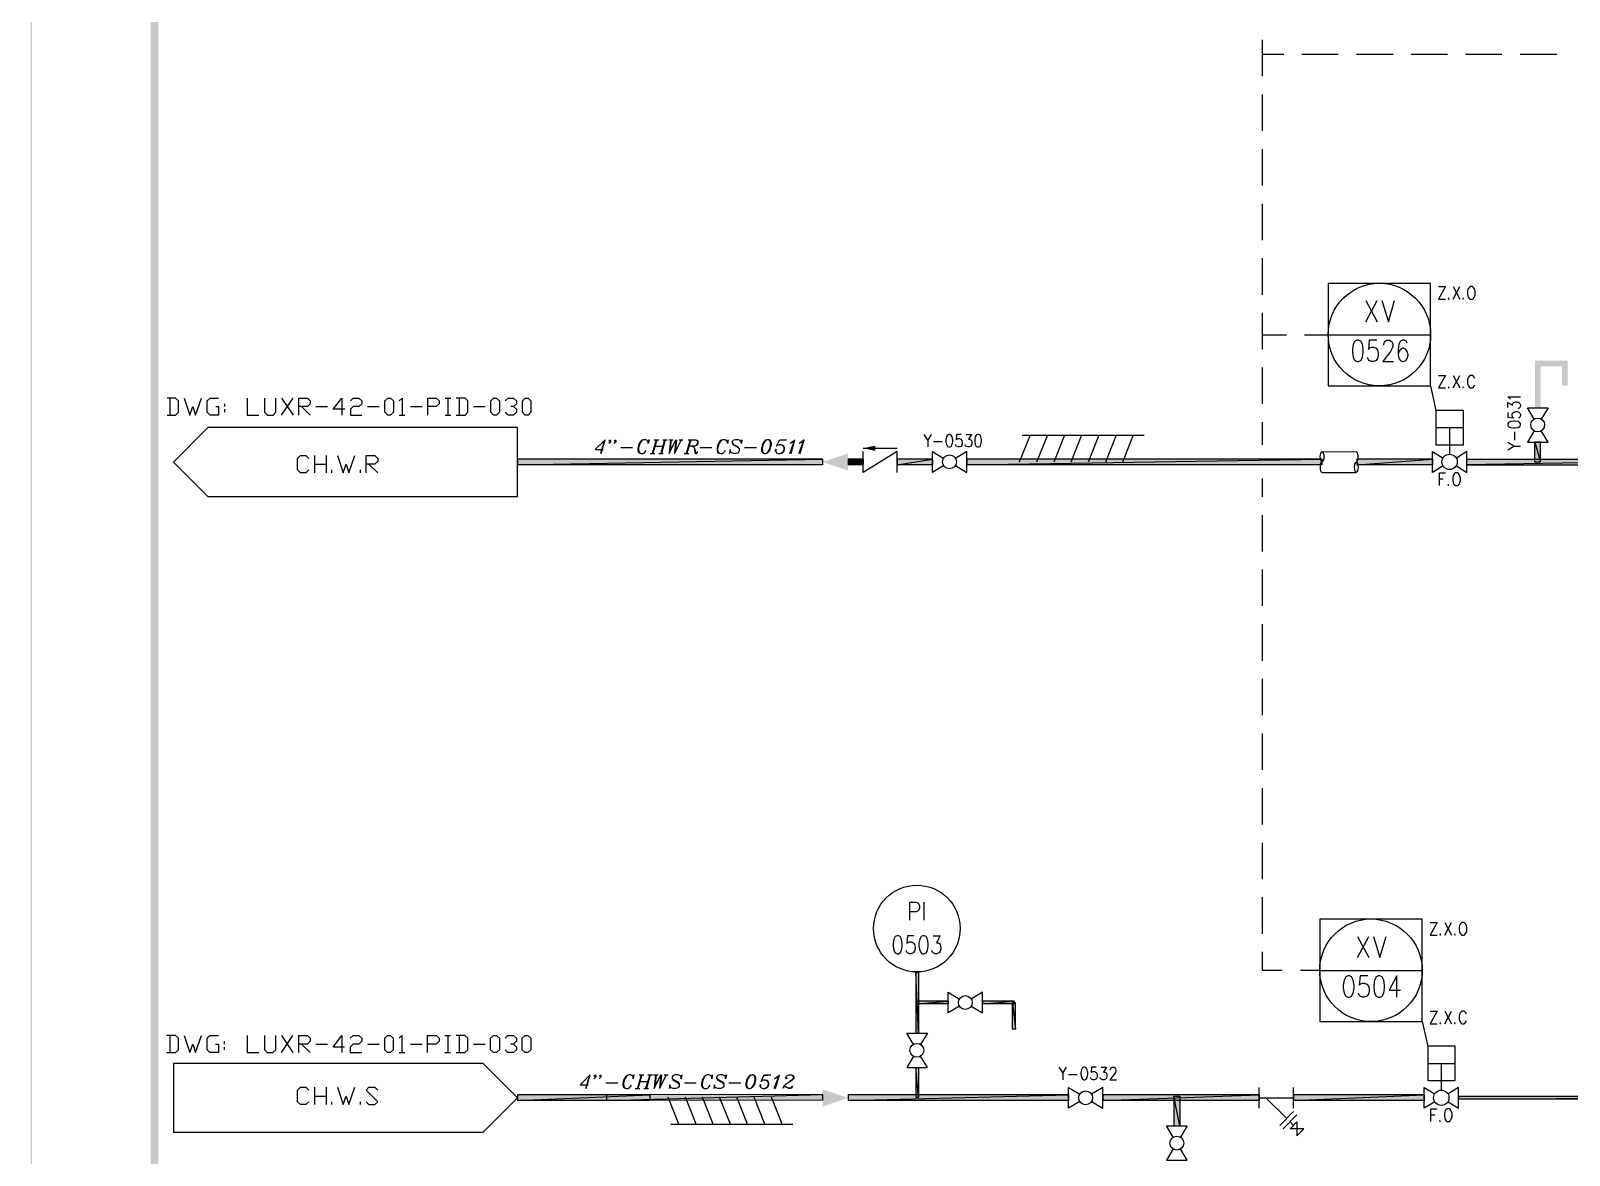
# Model space of a CAD drawing. Header units: inches. Extents: x 1 to 908, y 1 to 642.
# Drawn here: x 0.8 to 269.2, y 236.4 to 432.5 of the extents above; entities that cross this region are included whole.
import ezdxf

# ---------------------------------------------------------------- set-up
doc = ezdxf.new("R2010")
doc.units = ezdxf.units.IN
doc.header["$MEASUREMENT"] = 0
doc.layers.add('PDF_Geometry', color=7, linetype='Continuous')
doc.layers.add('PDF_Solid Fills', color=30, linetype='Continuous')

msp = doc.modelspace()

# ---------------------------------------------------------------- hatches: boundary and pattern name
at = {"layer": 'PDF_Solid Fills', "transparency": 33554559}
h = msp.add_hatch(color=7, dxfattribs=at)
h.paths.add_polyline_path([(0.96, 0.73), (0.96, 641.95), (0.77, 0.54)])
h.paths.add_polyline_path([(0.96, 641.95), (0.77, 0.54), (0.77, 642.15)])
h = msp.add_hatch(color=7, dxfattribs=at)
h.paths.add_polyline_path([(886.53, 21.48), (886.53, 22.77), (21.7, 21.48)])
h.paths.add_polyline_path([(886.53, 22.77), (21.7, 21.48), (23, 22.77)])
h.paths.add_polyline_path([(21.7, 21.48), (23, 22.77), (21.7, 621.21)])
h.paths.add_polyline_path([(23, 22.77), (21.7, 621.21), (23, 619.92)])
h.paths.add_polyline_path([(21.7, 621.21), (23, 619.92), (887.18, 621.21)])
h.paths.add_polyline_path([(23, 619.92), (887.18, 621.21), (885.89, 619.92)])
h.paths.add_polyline_path([(887.18, 621.21), (885.89, 619.92), (887.18, 22.12)])
h.paths.add_polyline_path([(885.89, 619.92), (887.18, 22.12), (885.89, 22.12)])
h = msp.add_hatch(color=40, dxfattribs=at)
h.paths.add_polyline_path([(263.27, 366.73), (264.24, 366.73), (263.27, 374.98)])
h.paths.add_polyline_path([(264.24, 366.73), (263.27, 374.98), (264.24, 373.98)])
h.paths.add_polyline_path([(263.27, 374.98), (264.24, 373.98), (269, 374.98)])
h.paths.add_polyline_path([(264.24, 373.98), (269, 374.98), (268, 373.98)])
h.paths.add_polyline_path([(269, 374.98), (268, 373.98), (269, 370.61)])
h.paths.add_polyline_path([(268, 373.98), (269, 370.61), (268, 370.61)])
h = msp.add_hatch(color=40, dxfattribs=at)
h.paths.add_polyline_path([(264.24, 360.74), (263.27, 360.74), (264.24, 357.28)])
h.paths.add_polyline_path([(263.27, 360.74), (264.24, 357.28), (263.27, 357.28)])
h = msp.add_hatch(color=40, dxfattribs=at)
h.paths.add_polyline_path([(85.68, 357.77), (85.68, 356.8), (138.94, 357.77)])
h.paths.add_polyline_path([(85.68, 356.8), (138.94, 357.77), (138.94, 356.8)])
h = msp.add_hatch(color=40, dxfattribs=at)
h.paths.add_polyline_path([(143.41, 357.77), (143.41, 356.8), (146, 357.77)])
h.paths.add_polyline_path([(143.41, 356.8), (146, 357.77), (146, 356.8)])
h = msp.add_hatch(color=40, dxfattribs=at)
h.paths.add_polyline_path([(151.99, 357.77), (151.99, 356.8), (158.13, 357.77)])
h.paths.add_polyline_path([(151.99, 356.8), (158.13, 357.77), (158.13, 356.8)])
h = msp.add_hatch(color=40, dxfattribs=at)
h.paths.add_polyline_path([(164.12, 357.77), (164.12, 356.8), (226.09, 357.77)])
h.paths.add_polyline_path([(164.12, 356.8), (226.09, 357.77), (226.09, 356.8)])
h = msp.add_hatch(color=40, dxfattribs=at)
h.paths.add_polyline_path([(232.18, 357.77), (232.18, 356.8), (245.41, 357.77)])
h.paths.add_polyline_path([(232.18, 356.8), (245.41, 357.77), (245.41, 356.8)])
h = msp.add_hatch(color=40, dxfattribs=at)
h.paths.add_polyline_path([(307.83, 356.8), (307.83, 357.77), (251.4, 356.8)])
h.paths.add_polyline_path([(307.83, 357.77), (251.4, 356.8), (251.4, 357.77)])
h = msp.add_hatch(color=40, dxfattribs=at)
h.paths.add_polyline_path([(155.19, 257.64), (155.68, 257.64), (155.19, 268.32)])
h.paths.add_polyline_path([(155.68, 257.64), (155.19, 268.32), (155.68, 268.32)])
h = msp.add_hatch(color=40, dxfattribs=at)
h.paths.add_polyline_path([(155.42, 263.24), (155.42, 262.76), (160.85, 263.24)])
h.paths.add_polyline_path([(155.42, 262.76), (160.85, 263.24), (160.85, 262.76)])
h = msp.add_hatch(color=40, dxfattribs=at)
h.paths.add_polyline_path([(166.87, 263.24), (166.87, 262.76), (172.37, 263.24)])
h.paths.add_polyline_path([(166.87, 262.76), (172.37, 263.24), (172.37, 262.76)])
h = msp.add_hatch(color=40, dxfattribs=at)
h.paths.add_polyline_path([(172.63, 262.98), (172.11, 262.98), (172.63, 258.35)])
h.paths.add_polyline_path([(172.11, 262.98), (172.63, 258.35), (172.11, 258.35)])
h = msp.add_hatch(color=40, dxfattribs=at)
h.paths.add_polyline_path([(155.19, 246.51), (155.68, 246.51), (155.19, 251.66)])
h.paths.add_polyline_path([(155.68, 246.51), (155.19, 251.66), (155.68, 251.66)])
h = msp.add_hatch(color=40, dxfattribs=at)
h.paths.add_polyline_path([(85.68, 246.9), (85.68, 245.9), (108.78, 246.9)])
h.paths.add_polyline_path([(85.68, 245.9), (108.78, 246.9), (108.78, 245.9)])
h = msp.add_hatch(color=40, dxfattribs=at)
h.paths.add_polyline_path([(101.21, 246.9), (101.21, 245.9), (138.94, 246.96)])
h.paths.add_polyline_path([(101.21, 245.9), (138.94, 246.96), (138.94, 245.96)])
h = msp.add_hatch(color=40, dxfattribs=at)
h.paths.add_polyline_path([(143.41, 246.9), (143.41, 245.9), (181.85, 246.9)])
h.paths.add_polyline_path([(143.41, 245.9), (181.85, 246.9), (181.85, 245.9)])
h = msp.add_hatch(color=40, dxfattribs=at)
h.paths.add_polyline_path([(187.87, 246.9), (187.87, 245.9), (215.12, 246.9)])
h.paths.add_polyline_path([(187.87, 245.9), (215.12, 246.9), (215.12, 245.9)])
h = msp.add_hatch(color=40, dxfattribs=at)
h.paths.add_polyline_path([(200.27, 241.49), (201.27, 241.49), (200.27, 246.67)])
h.paths.add_polyline_path([(201.27, 241.49), (200.27, 246.67), (201.27, 246.67)])
h = msp.add_hatch(color=40, dxfattribs=at)
h.paths.add_polyline_path([(221.14, 246.9), (221.14, 245.9), (243.95, 246.9)])
h.paths.add_polyline_path([(221.14, 245.9), (243.95, 246.9), (243.95, 245.9)])
h = msp.add_hatch(color=40, dxfattribs=at)
h.paths.add_polyline_path([(249.94, 246.64), (249.94, 246.15), (318.03, 246.64)])
h.paths.add_polyline_path([(249.94, 246.15), (318.03, 246.64), (318.03, 246.15)])

# ---------------------------------------------------------------- linework, layer by layer
at = {"layer": 'PDF_Geometry', "color": 1, "lineweight": 25}
for points in [[(215.74, 424.56), (215.74, 430.9)], [(215.74, 428.38), (219.43, 428.38)], [(222.6, 428.38), (228.94, 428.38)], [(232.11, 428.38), (238.49, 428.38)], [(241.66, 428.38), (248, 428.38)], [(251.17, 428.38), (257.51, 428.38)], [(260.68, 428.38), (267.06, 428.38)], [(215.74, 415.01), (215.74, 421.39)], [(215.74, 405.5), (215.74, 411.84)], [(215.74, 395.98), (215.74, 402.33)], [(215.74, 386.44), (215.74, 392.81)], [(227.19, 388.44), (227.19, 370.55), (245.05, 370.55), (245.05, 388.44), (227.19, 388.44)], [(215.74, 376.92), (215.74, 383.27)], [(215.74, 379.48), (219.88, 379.48)], [(223.05, 379.48), (227.19, 379.48)], [(227.19, 379.48), (245.05, 379.48)], [(215.74, 367.41), (215.74, 373.75)], [(245.05, 370.55), (245.99, 366.28)], [(215.74, 360.29), (215.74, 364.24)], [(215.74, 351.2), (215.74, 354.43)], [(215.74, 341.68), (215.74, 348.03)], [(215.74, 332.17), (215.74, 338.51)], [(215.74, 322.62), (215.74, 329)], [(215.74, 313.11), (215.74, 319.45)], [(215.74, 303.59), (215.74, 309.94)], [(215.74, 294.05), (215.74, 300.42)], [(215.74, 284.53), (215.74, 290.88)], [(215.74, 275.02), (215.74, 281.36)], [(225.74, 277.54), (225.74, 259.68), (243.6, 259.68), (243.6, 277.54), (225.74, 277.54)], [(215.74, 268.61), (215.74, 271.85)], [(219.13, 268.61), (215.74, 268.61)], [(225.74, 268.61), (222.34, 268.61)], [(225.74, 268.61), (243.6, 268.61)], [(243.6, 259.68), (244.54, 255.38)]]:
    msp.add_lwpolyline(points, dxfattribs=at)
at = {"layer": 'PDF_Geometry', "lineweight": 25}
for points in [[(246.45, 387.86), (247.64, 387.86), (246.45, 385.66), (247.64, 385.66)], [(248.97, 385.66), (250.14, 387.86)], [(248.97, 387.86), (250.14, 385.66)], [(251.98, 387.86), (251.82, 387.76), (251.66, 387.54), (251.56, 387.34), (251.49, 387.02), (251.49, 386.5), (251.56, 386.18), (251.66, 385.98), (251.82, 385.76), (251.98, 385.66), (252.34, 385.66), (252.5, 385.76), (252.66, 385.98), (252.76, 386.18), (252.82, 386.5), (252.82, 387.02), (252.76, 387.34), (252.66, 387.54), (252.5, 387.76), (252.34, 387.86), (251.98, 387.86)], [(233.73, 381.74), (235.7, 385.43)], [(233.73, 385.43), (235.7, 381.74)], [(236.54, 385.43), (237.68, 381.74), (238.78, 385.43)], [(248.23, 385.89), (248.13, 385.76), (248.23, 385.66), (248.29, 385.76)], [(250.75, 385.89), (250.65, 385.76), (250.75, 385.66), (250.81, 385.76)], [(232.21, 378.54), (231.82, 378.35), (231.56, 377.83), (231.4, 376.92), (231.4, 376.41), (231.56, 375.53), (231.82, 374.98), (232.21, 374.82), (232.47, 374.82), (232.89, 374.98), (233.15, 375.53), (233.28, 376.41), (233.28, 376.92), (233.15, 377.83), (232.89, 378.35), (232.47, 378.54), (232.21, 378.54)], [(235.67, 378.54), (234.34, 378.54), (234.21, 376.92), (234.34, 377.12), (234.73, 377.28), (235.12, 377.28), (235.54, 377.12), (235.8, 376.76), (235.93, 376.24), (235.93, 375.89), (235.8, 375.34), (235.54, 374.98), (235.12, 374.82), (234.73, 374.82), (234.34, 374.98), (234.21, 375.18), (234.05, 375.53)], [(236.87, 377.64), (236.87, 377.83), (237, 378.19), (237.13, 378.35), (237.39, 378.54), (237.9, 378.54), (238.19, 378.35), (238.32, 378.19), (238.45, 377.83), (238.45, 377.47), (238.32, 377.12), (238.06, 376.57), (236.74, 374.82), (238.58, 374.82)], [(240.98, 377.99), (240.85, 378.35), (240.43, 378.54), (240.17, 378.54), (239.78, 378.35), (239.52, 377.83), (239.39, 376.92), (239.39, 376.05), (239.52, 375.34), (239.78, 374.98), (240.17, 374.82), (240.3, 374.82), (240.72, 374.98), (240.98, 375.34), (241.11, 375.89), (241.11, 376.05), (240.98, 376.57), (240.72, 376.92), (240.3, 377.12), (240.17, 377.12), (239.78, 376.92), (239.52, 376.57), (239.39, 376.05)], [(246.45, 372.39), (247.64, 372.39), (246.45, 370.19), (247.64, 370.19)], [(248.97, 370.19), (250.14, 372.39)], [(248.97, 372.39), (250.14, 370.19)], [(252.76, 371.87), (252.66, 372.07), (252.5, 372.3), (252.34, 372.39), (251.98, 372.39), (251.82, 372.3), (251.66, 372.07), (251.56, 371.87), (251.49, 371.55), (251.49, 371.03), (251.56, 370.71), (251.66, 370.52), (251.82, 370.29), (251.98, 370.19), (252.34, 370.19), (252.5, 370.29), (252.66, 370.52), (252.76, 370.71)], [(24.55, 365.47), (26.04, 365.47), (26.56, 365.95), (26.56, 367.96), (26.04, 368.44), (24.55, 368.44)], [(25.04, 368.44), (25.04, 365.47)], [(27.56, 368.44), (28.53, 365.47), (29.05, 366.96), (29.53, 365.47), (30.54, 368.44)], [(33.06, 366.96), (33.55, 366.96), (33.55, 365.47), (32.06, 365.47), (31.54, 365.95), (31.54, 367.96), (32.06, 368.44), (33.55, 368.44)], [(38.53, 368.44), (38.53, 365.47), (40.54, 365.47)], [(41.54, 368.44), (41.54, 365.95), (42.06, 365.47), (43.06, 365.47), (43.55, 365.95), (43.55, 368.44)], [(44.55, 365.47), (46.56, 368.44)], [(44.55, 368.44), (46.56, 365.47)], [(47.56, 365.47), (47.56, 368.44), (49.05, 368.44), (49.53, 367.96), (49.53, 367.44), (49.05, 366.96), (47.56, 366.96)], [(55.55, 366.47), (53.55, 366.47), (55.03, 368.44), (55.03, 365.47)], [(56.56, 367.96), (57.04, 368.44), (58.04, 368.44), (58.56, 367.96), (58.56, 367.44), (58.04, 366.96), (57.04, 366.96), (56.56, 366.47), (56.56, 365.47), (58.56, 365.47)], [(63.06, 365.47), (62.54, 365.95), (62.54, 367.96), (63.06, 368.44), (63.55, 368.44), (64.06, 367.96), (64.06, 365.95), (63.55, 365.47), (63.06, 365.47)], [(65.03, 367.96), (65.55, 368.44), (65.55, 365.47)], [(70.05, 365.47), (70.05, 368.44), (71.54, 368.44), (72.06, 367.96), (72.06, 367.44), (71.54, 366.96), (70.05, 366.96)], [(73.06, 368.44), (74.06, 368.44)], [(73.54, 368.44), (73.54, 365.47)], [(75.03, 365.47), (76.55, 365.47), (77.04, 365.95), (77.04, 367.96), (76.55, 368.44), (75.03, 368.44)], [(75.55, 368.44), (75.55, 365.47)], [(81.54, 365.47), (81.05, 365.95), (81.05, 367.96), (81.54, 368.44), (82.06, 368.44), (82.54, 367.96), (82.54, 365.95), (82.06, 365.47), (81.54, 365.47)], [(83.54, 367.96), (84.06, 368.44), (85.03, 368.44), (85.55, 367.96), (85.55, 367.44), (85.03, 366.96), (84.55, 366.96)], [(87.04, 365.47), (86.55, 365.95), (86.55, 367.96), (87.04, 368.44), (87.56, 368.44), (88.04, 367.96), (88.04, 365.95), (87.56, 365.47), (87.04, 365.47)], [(248.23, 370.39), (248.13, 370.29), (248.23, 370.19), (248.29, 370.29)], [(250.75, 370.39), (250.65, 370.29), (250.75, 370.19), (250.81, 370.29)], [(258.97, 368.25), (258.84, 368.41), (258.55, 368.67), (260.75, 368.67)], [(34.55, 367.44), (34.55, 366.96)], [(34.55, 366.47), (34.55, 365.95)], [(48.04, 366.96), (49.53, 365.47)], [(50.54, 366.96), (52.54, 366.96)], [(59.53, 366.96), (61.54, 366.96)], [(65.03, 365.47), (66.04, 365.47)], [(67.04, 366.96), (69.05, 366.96)], [(73.06, 365.47), (74.06, 365.47)], [(78.04, 366.96), (80.05, 366.96)], [(85.03, 366.96), (85.55, 366.47), (85.55, 365.95), (85.03, 365.47), (84.06, 365.47), (83.54, 365.95)], [(245.99, 360.29), (250.81, 360.29), (250.81, 366.28), (245.99, 366.28), (245.99, 360.29)], [(258.55, 366.76), (258.55, 367.67), (259.36, 367.18), (259.36, 367.41), (259.49, 367.6), (259.58, 367.67), (259.91, 367.77), (260.1, 367.77), (260.43, 367.67), (260.62, 367.51), (260.75, 367.25), (260.75, 366.99), (260.62, 366.76), (260.52, 366.66), (260.33, 366.57)], [(258.55, 365.92), (258.55, 365.08), (259.49, 364.98), (259.36, 365.08), (259.26, 365.34), (259.26, 365.56), (259.36, 365.82), (259.58, 365.99), (259.91, 366.08), (260.1, 366.08), (260.43, 365.99), (260.62, 365.82), (260.75, 365.56), (260.75, 365.34), (260.62, 365.08), (260.52, 364.98), (260.33, 364.92)], [(263.14, 364.76), (261.95, 366.73), (265.57, 366.73), (264.37, 364.76)], [(245.99, 363.27), (250.81, 363.27)], [(248.39, 358.61), (248.39, 363.27)], [(258.55, 363.72), (258.65, 363.49), (258.97, 363.3), (259.49, 363.23), (259.78, 363.23), (260.33, 363.3), (260.62, 363.49), (260.75, 363.72), (260.75, 363.91), (260.62, 364.14), (260.33, 364.33), (259.78, 364.4), (259.49, 364.4), (258.97, 364.33), (258.65, 364.14), (258.55, 363.91), (258.55, 363.72)], [(259.78, 361.07), (259.78, 362.56)], [(263.14, 362.72), (261.95, 360.74), (265.57, 360.74), (264.37, 362.72)], [(100.31, 358.77), (100.99, 361.16), (99.27, 359.45), (100.63, 359.45)], [(100.86, 361.07), (100.18, 358.77)], [(102.02, 360.94), (101.67, 360.94), (101.89, 361.16), (102.02, 360.94), (101.89, 360.71), (101.67, 360.48)], [(102.93, 360.94), (102.57, 360.94), (102.8, 361.16), (102.93, 360.94), (102.8, 360.71), (102.57, 360.48)], [(103.74, 359.8), (105.78, 359.8)], [(108.43, 360.94), (108.53, 360.94), (108.66, 361.16), (108.53, 360.48), (108.53, 360.71), (108.43, 360.94), (108.3, 361.07), (108.07, 361.16), (107.72, 361.16), (107.39, 361.07), (107.17, 360.84), (106.94, 360.48), (106.81, 360.13), (106.71, 359.68), (106.71, 359.35), (106.81, 359), (106.94, 358.9), (107.26, 358.77), (107.62, 358.77), (107.85, 358.9), (108.07, 359.12), (108.17, 359.35)], [(107.72, 361.16), (107.49, 361.07), (107.26, 360.84), (107.04, 360.48), (106.94, 360.13), (106.81, 359.68), (106.81, 359.35), (106.94, 359), (107.04, 358.9), (107.26, 358.77)], [(109.89, 361.16), (109.21, 358.77)], [(110.01, 361.16), (109.33, 358.77)], [(109.56, 361.16), (110.37, 361.16)], [(109.66, 360.03), (111.05, 360.03)], [(111.37, 361.16), (110.69, 358.77)], [(111.5, 361.16), (110.82, 358.77)], [(111.05, 361.16), (111.83, 361.16)], [(112.09, 361.16), (112.86, 361.16)], [(112.41, 361.16), (112.18, 358.77)], [(112.18, 358.77), (113.32, 361.16), (113.09, 358.77)], [(112.54, 361.16), (112.31, 359)], [(114.25, 361.16), (113.09, 358.77)], [(113.44, 361.16), (113.22, 359)], [(113.9, 361.16), (114.58, 361.16)], [(115.84, 361.16), (115.16, 358.77)], [(115.97, 361.16), (115.26, 358.77)], [(115.48, 361.16), (116.75, 361.16), (117.1, 361.07), (117.2, 360.84), (117.2, 360.61), (117.1, 360.26), (116.97, 360.13), (116.65, 360.03), (115.61, 360.03)], [(116.2, 360.03), (116.42, 359.9), (116.52, 359.8), (116.65, 358.9), (116.75, 358.77), (116.97, 358.77), (117.1, 359), (117.1, 359.12)], [(116.52, 359.8), (116.75, 359), (116.87, 358.9), (116.97, 358.9), (117.1, 359)], [(116.75, 361.16), (116.97, 361.07), (117.1, 360.84), (117.1, 360.61), (116.97, 360.26), (116.87, 360.13), (116.65, 360.03)], [(117.55, 359.8), (119.63, 359.8)], [(122.25, 360.94), (122.34, 360.94), (122.47, 361.16), (122.34, 360.48), (122.34, 360.71), (122.25, 360.94), (122.12, 361.07), (121.89, 361.16), (121.57, 361.16), (121.21, 361.07), (120.98, 360.84), (120.76, 360.48), (120.63, 360.13), (120.53, 359.68), (120.53, 359.35), (120.63, 359), (120.76, 358.9), (121.11, 358.77), (121.44, 358.77), (121.66, 358.9), (121.89, 359.12), (122.02, 359.35)], [(121.57, 361.16), (121.34, 361.07), (121.11, 360.84), (120.86, 360.48), (120.76, 360.13), (120.63, 359.68), (120.63, 359.35), (120.76, 359), (120.86, 358.9), (121.11, 358.77)], [(123.15, 360.61), (123.38, 360.35), (124.19, 359.9), (124.29, 359.8), (124.41, 359.58), (124.41, 359.22), (124.29, 359), (124.19, 358.9), (123.83, 358.77), (123.38, 358.77), (123.06, 358.9), (122.93, 359), (122.83, 359.22), (122.83, 359.45), (122.7, 358.77), (122.83, 359), (122.93, 359)], [(124.64, 360.94), (124.77, 360.94), (124.87, 361.16), (124.77, 360.48), (124.77, 360.71), (124.64, 360.94), (124.51, 361.07), (124.19, 361.16), (123.74, 361.16), (123.38, 361.07), (123.15, 360.84), (123.15, 360.61), (123.28, 360.35), (123.38, 360.26), (124.19, 359.8), (124.41, 359.58)], [(125.32, 359.8), (127.39, 359.8)], [(129.33, 361.16), (128.98, 361.07), (128.75, 360.84), (128.52, 360.48), (128.43, 360.13), (128.3, 359.68), (128.3, 359.35), (128.43, 359), (128.52, 358.9), (128.75, 358.77), (128.98, 358.77), (129.33, 358.9), (129.56, 359.12), (129.79, 359.45), (129.88, 359.8), (130.01, 360.26), (130.01, 360.61), (129.88, 360.94), (129.79, 361.07), (129.56, 361.16), (129.33, 361.16), (129.11, 361.07), (128.88, 360.84), (128.65, 360.48), (128.52, 360.13), (128.43, 359.68), (128.43, 359.35), (128.52, 359), (128.75, 358.77)], [(128.98, 358.77), (129.2, 358.9), (129.43, 359.12), (129.66, 359.45), (129.79, 359.8), (129.88, 360.26), (129.88, 360.61), (129.79, 360.94), (129.56, 361.16)], [(130.82, 359.22), (130.92, 359.35), (130.82, 359.45), (130.69, 359.35), (130.69, 359.22), (130.82, 359), (130.92, 358.9), (131.28, 358.77), (131.6, 358.77), (131.95, 358.9), (132.18, 359.12), (132.31, 359.45), (132.31, 359.8), (132.18, 360.03), (132.08, 360.13), (131.73, 360.26), (131.37, 360.26), (131.05, 360.13), (130.92, 360.03), (131.5, 361.16), (132.63, 361.16), (132.08, 361.07), (131.5, 361.07)], [(131.73, 360.26), (131.95, 360.13), (132.08, 360.03), (132.18, 359.8), (132.18, 359.45), (132.08, 359.12), (131.86, 358.9), (131.6, 358.77)], [(133.22, 358.77), (134.12, 361.16)], [(133.44, 358.77), (134.12, 361.16), (133.8, 360.84), (133.44, 360.61), (133.22, 360.48)], [(133.9, 360.71), (133.31, 358.77)], [(134.03, 360.84), (133.54, 360.61)], [(134.8, 358.77), (135.74, 361.16)], [(135.03, 358.77), (135.74, 361.16), (135.39, 360.84), (135.03, 360.61), (134.8, 360.48)], [(135.51, 360.71), (134.93, 358.77)], [(135.61, 360.84), (135.16, 360.61)], [(156.61, 362.1), (157.29, 361.03), (157.97, 362.1)], [(157.29, 361.03), (157.29, 359.9)], [(158.3, 360.84), (159.82, 360.84)], [(160.98, 362.1), (160.72, 361.97), (160.56, 361.68), (160.46, 361.13), (160.46, 360.84), (160.56, 360.32), (160.72, 360), (160.98, 359.9), (161.14, 359.9), (161.4, 360), (161.56, 360.32), (161.66, 360.84), (161.66, 361.13), (161.56, 361.68), (161.4, 361.97), (161.14, 362.1), (160.98, 362.1)], [(163.15, 362.1), (162.31, 362.1), (162.24, 361.13), (162.31, 361.26), (162.57, 361.36), (162.83, 361.36), (163.09, 361.26), (163.25, 361.03), (163.31, 360.71), (163.31, 360.52), (163.25, 360.19), (163.09, 360), (162.83, 359.9), (162.57, 359.9), (162.31, 360), (162.24, 360.1), (162.15, 360.32)], [(163.99, 362.1), (164.93, 362.1), (164.41, 361.26), (164.67, 361.26), (164.83, 361.13), (164.93, 361.03), (164.99, 360.71), (164.99, 360.52), (164.93, 360.19), (164.74, 360), (164.51, 359.9), (164.25, 359.9), (163.99, 360), (163.89, 360.1), (163.83, 360.32)], [(166, 362.1), (165.74, 361.97), (165.58, 361.68), (165.51, 361.13), (165.51, 360.84), (165.58, 360.32), (165.74, 360), (166, 359.9), (166.16, 359.9), (166.42, 360), (166.58, 360.32), (166.68, 360.84), (166.68, 361.13), (166.58, 361.68), (166.42, 361.97), (166.16, 362.1), (166, 362.1)], [(258.55, 359.38), (259.58, 360.03), (258.55, 360.71)], [(259.58, 360.03), (260.75, 360.03)], [(49.31, 355.89), (48.79, 355.4), (47.82, 355.4), (47.3, 355.89), (47.3, 357.9), (47.82, 358.41), (48.79, 358.41), (49.31, 357.9)], [(50.31, 355.4), (50.31, 358.41)], [(52.32, 358.41), (52.32, 355.4)], [(54.29, 358.41), (55.29, 355.4), (55.81, 356.89), (56.3, 355.4), (57.3, 358.41)], [(59.31, 355.4), (59.31, 358.41), (60.79, 358.41), (61.31, 357.9), (61.31, 357.41), (60.79, 356.89), (59.31, 356.89)], [(108.88, 358.77), (109.66, 358.77)], [(110.37, 358.77), (111.15, 358.77)], [(114.8, 358.77), (115.61, 358.77)], [(146, 359.68), (151.99, 359.68)], [(151.99, 355.47), (151.99, 359.09), (146, 355.47), (146, 359.09)], [(160.11, 356.67), (158.13, 355.47), (158.13, 359.09), (160.11, 357.9)], [(162.15, 356.67), (164.12, 355.47), (164.12, 359.09), (162.15, 357.9)], [(226.12, 359.09), (232.11, 359.06)], [(245.41, 355.47), (245.41, 359.09), (247.26, 357.96)], [(249.55, 356.6), (251.4, 355.47), (251.4, 359.09), (249.55, 357.96)], [(50.31, 356.89), (52.32, 356.89)], [(53.32, 355.4), (53.32, 355.89)], [(58.3, 355.4), (58.3, 355.89)], [(59.79, 356.89), (61.31, 355.4)], [(226.09, 355.47), (232.08, 355.44)], [(247.26, 356.6), (245.41, 355.47)], [(246.58, 353.17), (246.58, 355.37), (247.64, 355.37)], [(249.42, 355.37), (249.23, 355.27), (249.07, 355.05), (249, 354.85), (248.91, 354.53), (248.91, 354.01), (249, 353.69), (249.07, 353.49), (249.23, 353.27), (249.42, 353.17), (249.75, 353.17), (249.91, 353.27), (250.07, 353.49), (250.17, 353.69), (250.26, 354.01), (250.26, 354.53), (250.17, 354.85), (250.07, 355.05), (249.91, 355.27), (249.75, 355.37), (249.42, 355.37)], [(246.58, 354.34), (247.22, 354.34)], [(248.16, 353.36), (248.06, 353.27), (248.16, 353.17), (248.23, 353.27)], [(154.19, 277.35), (154.19, 280.49), (155.25, 280.49), (155.61, 280.33), (155.74, 280.2), (155.87, 279.87), (155.87, 279.45), (155.74, 279.13), (155.61, 279), (155.25, 278.84), (154.19, 278.84)], [(156.68, 277.35), (156.68, 280.49)], [(244.99, 276.96), (246.19, 276.96), (244.99, 274.76), (246.19, 274.76)], [(247.51, 274.76), (248.68, 276.96)], [(247.51, 276.96), (248.68, 274.76)], [(250.52, 276.96), (250.36, 276.86), (250.2, 276.67), (250.1, 276.44), (250.04, 276.12), (250.04, 275.6), (250.1, 275.31), (250.2, 275.09), (250.36, 274.89), (250.52, 274.76), (250.88, 274.76), (251.04, 274.89), (251.2, 275.09), (251.3, 275.31), (251.36, 275.6), (251.36, 276.12), (251.3, 276.44), (251.2, 276.67), (251.04, 276.86), (250.88, 276.96), (250.52, 276.96)], [(151.95, 274.63), (151.63, 274.5), (151.4, 274.05), (151.27, 273.31), (151.27, 272.85), (151.4, 272.11), (151.63, 271.65), (151.95, 271.49), (152.18, 271.49), (152.5, 271.65), (152.73, 272.11), (152.86, 272.85), (152.86, 273.31), (152.73, 274.05), (152.5, 274.5), (152.18, 274.63), (151.95, 274.63)], [(154.87, 274.63), (153.77, 274.63), (153.64, 273.31), (153.77, 273.43), (154.09, 273.6), (154.41, 273.6), (154.77, 273.43), (155, 273.14), (155.09, 272.69), (155.09, 272.4), (155, 271.95), (154.77, 271.65), (154.41, 271.49), (154.09, 271.49), (153.77, 271.65), (153.64, 271.78), (153.54, 272.11)], [(156.45, 274.63), (156.13, 274.5), (155.9, 274.05), (155.77, 273.31), (155.77, 272.85), (155.9, 272.11), (156.13, 271.65), (156.45, 271.49), (156.68, 271.49), (157, 271.65), (157.23, 272.11), (157.36, 272.85), (157.36, 273.31), (157.23, 274.05), (157, 274.5), (156.68, 274.63), (156.45, 274.63)], [(158.23, 274.63), (159.49, 274.63), (158.81, 273.43), (159.14, 273.43), (159.36, 273.31), (159.49, 273.14), (159.59, 272.69), (159.59, 272.4), (159.49, 271.95), (159.27, 271.65), (158.91, 271.49), (158.59, 271.49), (158.23, 271.65), (158.13, 271.78), (158.04, 272.11)], [(232.27, 270.85), (234.25, 274.53)], [(232.27, 274.53), (234.25, 270.85)], [(235.09, 274.53), (236.22, 270.85), (237.32, 274.53)], [(246.77, 274.99), (246.67, 274.89), (246.77, 274.76), (246.83, 274.89)], [(249.29, 274.99), (249.2, 274.89), (249.29, 274.76), (249.36, 274.89)], [(230.62, 267.64), (230.23, 267.48), (229.94, 266.93), (229.81, 266.06), (229.81, 265.51), (229.94, 264.63), (230.23, 264.11), (230.62, 263.92), (230.88, 263.92), (231.27, 264.11), (231.56, 264.63), (231.69, 265.51), (231.69, 266.06), (231.56, 266.93), (231.27, 267.48), (230.88, 267.64), (230.62, 267.64)], [(234.08, 267.64), (232.76, 267.64), (232.6, 266.06), (232.76, 266.22), (233.15, 266.41), (233.53, 266.41), (233.95, 266.22), (234.21, 265.86), (234.34, 265.34), (234.34, 264.99), (234.21, 264.47), (233.95, 264.11), (233.53, 263.92), (233.15, 263.92), (232.76, 264.11), (232.6, 264.28), (232.47, 264.63)], [(235.93, 267.64), (235.54, 267.48), (235.28, 266.93), (235.12, 266.06), (235.12, 265.51), (235.28, 264.63), (235.54, 264.11), (235.93, 263.92), (236.19, 263.92), (236.61, 264.11), (236.87, 264.63), (237, 265.51), (237, 266.06), (236.87, 266.93), (236.61, 267.48), (236.19, 267.64), (235.93, 267.64)], [(239.13, 263.92), (239.13, 267.64), (237.81, 265.15), (239.78, 265.15)], [(162.83, 262.37), (160.85, 261.2), (160.85, 264.79), (162.83, 263.6)], [(164.9, 262.37), (166.87, 261.2), (166.87, 264.79), (164.9, 263.6)], [(244.99, 261.49), (246.19, 261.49), (244.99, 259.29), (246.19, 259.29)], [(247.51, 259.29), (248.68, 261.49)], [(247.51, 261.49), (248.68, 259.29)], [(251.3, 260.98), (251.2, 261.2), (251.04, 261.4), (250.88, 261.49), (250.52, 261.49), (250.36, 261.4), (250.2, 261.2), (250.1, 260.98), (250.04, 260.65), (250.04, 260.13), (250.1, 259.81), (250.2, 259.62), (250.36, 259.39), (250.52, 259.29), (250.88, 259.29), (251.04, 259.39), (251.2, 259.62), (251.3, 259.81)], [(246.77, 259.52), (246.67, 259.39), (246.77, 259.29), (246.83, 259.39)], [(249.29, 259.52), (249.2, 259.39), (249.29, 259.29), (249.36, 259.39)], [(24.52, 254.28), (26.04, 254.28), (26.52, 254.76), (26.52, 256.77), (26.04, 257.25), (24.52, 257.25)], [(25.04, 257.25), (25.04, 254.28)], [(27.53, 257.25), (28.53, 254.28), (29.02, 255.77), (29.53, 254.28), (30.54, 257.25)], [(33.03, 255.77), (33.55, 255.77), (33.55, 254.28), (32.03, 254.28), (31.54, 254.76), (31.54, 256.77), (32.03, 257.25), (33.55, 257.25)], [(34.52, 256.25), (34.52, 255.77)], [(34.52, 255.25), (34.52, 254.76)], [(38.53, 257.25), (38.53, 254.28), (40.54, 254.28)], [(41.54, 257.25), (41.54, 254.76), (42.03, 254.28), (43.03, 254.28), (43.55, 254.76), (43.55, 257.25)], [(44.52, 254.28), (46.52, 257.25)], [(44.52, 257.25), (46.52, 254.28)], [(47.53, 254.28), (47.53, 257.25), (49.05, 257.25), (49.53, 256.77), (49.53, 256.25), (49.05, 255.77), (47.53, 255.77)], [(48.04, 255.77), (49.53, 254.28)], [(50.54, 255.77), (52.54, 255.77)], [(55.52, 255.25), (53.55, 255.25), (55.03, 257.25), (55.03, 254.28)], [(56.52, 256.77), (57.04, 257.25), (58.04, 257.25), (58.53, 256.77), (58.53, 256.25), (58.04, 255.77), (57.04, 255.77), (56.52, 255.25), (56.52, 254.28), (58.53, 254.28)], [(59.53, 255.77), (61.54, 255.77)], [(63.03, 254.28), (62.54, 254.76), (62.54, 256.77), (63.03, 257.25), (63.55, 257.25), (64.03, 256.77), (64.03, 254.76), (63.55, 254.28), (63.03, 254.28)], [(65.03, 256.77), (65.52, 257.25), (65.52, 254.28)], [(67.04, 255.77), (69.05, 255.77)], [(70.02, 254.28), (70.02, 257.25), (71.54, 257.25), (72.02, 256.77), (72.02, 256.25), (71.54, 255.77), (70.02, 255.77)], [(73.03, 257.25), (74.03, 257.25)], [(73.54, 257.25), (73.54, 254.28)], [(75.03, 254.28), (76.52, 254.28), (77.04, 254.76), (77.04, 256.77), (76.52, 257.25), (75.03, 257.25)], [(75.52, 257.25), (75.52, 254.28)], [(78.04, 255.77), (80.05, 255.77)], [(81.54, 254.28), (81.02, 254.76), (81.02, 256.77), (81.54, 257.25), (82.02, 257.25), (82.54, 256.77), (82.54, 254.76), (82.02, 254.28), (81.54, 254.28)], [(83.54, 256.77), (84.03, 257.25), (85.03, 257.25), (85.52, 256.77), (85.52, 256.25), (85.03, 255.77), (84.55, 255.77)], [(85.03, 255.77), (85.52, 255.25), (85.52, 254.76), (85.03, 254.28), (84.03, 254.28), (83.54, 254.76)], [(87.04, 254.28), (86.52, 254.76), (86.52, 256.77), (87.04, 257.25), (87.52, 257.25), (88.04, 256.77), (88.04, 254.76), (87.52, 254.28), (87.04, 254.28)], [(154.8, 255.67), (153.64, 257.64), (157.23, 257.64), (156.03, 255.67)], [(244.54, 249.39), (249.36, 249.39), (249.36, 255.38), (244.54, 255.38), (244.54, 249.39)], [(65.03, 254.28), (66.04, 254.28)], [(73.03, 254.28), (74.03, 254.28)], [(154.8, 253.63), (153.64, 251.66), (157.23, 251.66), (156.03, 253.63)], [(244.54, 252.4), (249.36, 252.4)], [(246.93, 247.74), (246.93, 252.4)], [(97.69, 248), (98.36, 250.39), (96.65, 248.68), (98.04, 248.68)], [(98.27, 250.3), (97.59, 248)], [(99.4, 250.17), (99.04, 250.17), (99.3, 250.39), (99.4, 250.17), (99.3, 249.94), (99.04, 249.71)], [(100.31, 250.17), (99.98, 250.17), (100.21, 250.39), (100.31, 250.17), (100.21, 249.94), (99.98, 249.71)], [(105.81, 250.17), (105.9, 250.17), (106.03, 250.39), (105.9, 249.71), (105.9, 249.94), (105.81, 250.17), (105.68, 250.3), (105.45, 250.39), (105.13, 250.39), (104.77, 250.3), (104.55, 250.07), (104.32, 249.71), (104.19, 249.39), (104.09, 248.91), (104.09, 248.58), (104.19, 248.23), (104.32, 248.13), (104.68, 248), (105, 248), (105.23, 248.13), (105.45, 248.36), (105.58, 248.58)], [(105.13, 250.39), (104.9, 250.3), (104.68, 250.07), (104.42, 249.71), (104.32, 249.39), (104.19, 248.91), (104.19, 248.58), (104.32, 248.23), (104.42, 248.13), (104.68, 248)], [(107.3, 250.39), (106.62, 248)], [(107.39, 250.39), (106.71, 248)], [(106.94, 250.39), (107.75, 250.39)], [(108.78, 250.39), (108.07, 248)], [(108.88, 250.39), (108.2, 248)], [(108.43, 250.39), (109.24, 250.39)], [(109.46, 250.39), (110.27, 250.39)], [(109.79, 250.39), (109.56, 248)], [(109.56, 248), (110.73, 250.39), (110.5, 248)], [(109.92, 250.39), (109.69, 248.23)], [(111.63, 250.39), (110.5, 248)], [(110.82, 250.39), (110.6, 248.23)], [(111.28, 250.39), (111.99, 250.39)], [(112.67, 249.84), (112.89, 249.62), (113.7, 249.16), (113.8, 249.03), (113.93, 248.81), (113.93, 248.45), (113.8, 248.23), (113.7, 248.13), (113.35, 248), (112.89, 248), (112.54, 248.13), (112.44, 248.23), (112.31, 248.45), (112.31, 248.68), (112.22, 248), (112.31, 248.23), (112.44, 248.23)], [(114.16, 250.17), (114.25, 250.17), (114.38, 250.39), (114.25, 249.71), (114.25, 249.94), (114.16, 250.17), (114.03, 250.3), (113.7, 250.39), (113.22, 250.39), (112.89, 250.3), (112.67, 250.07), (112.67, 249.84), (112.77, 249.62), (112.89, 249.49), (113.7, 249.03), (113.93, 248.81)], [(119.53, 250.17), (119.63, 250.17), (119.76, 250.39), (119.63, 249.71), (119.63, 249.94), (119.53, 250.17), (119.4, 250.3), (119.17, 250.39), (118.82, 250.39), (118.49, 250.3), (118.27, 250.07), (118.04, 249.71), (117.91, 249.39), (117.81, 248.91), (117.81, 248.58), (117.91, 248.23), (118.04, 248.13), (118.36, 248), (118.72, 248), (118.95, 248.13), (119.17, 248.36), (119.3, 248.58)], [(118.82, 250.39), (118.59, 250.3), (118.36, 250.07), (118.14, 249.71), (118.04, 249.39), (117.91, 248.91), (117.91, 248.58), (118.04, 248.23), (118.14, 248.13), (118.36, 248)], [(120.43, 249.84), (120.66, 249.62), (121.47, 249.16), (121.57, 249.03), (121.7, 248.81), (121.7, 248.45), (121.57, 248.23), (121.47, 248.13), (121.11, 248), (120.66, 248), (120.31, 248.13), (120.21, 248.23), (120.08, 248.45), (120.08, 248.68), (119.98, 248), (120.08, 248.23), (120.21, 248.23)], [(121.92, 250.17), (122.02, 250.17), (122.15, 250.39), (122.02, 249.71), (122.02, 249.94), (121.92, 250.17), (121.79, 250.3), (121.47, 250.39), (121.02, 250.39), (120.66, 250.3), (120.43, 250.07), (120.43, 249.84), (120.53, 249.62), (120.66, 249.49), (121.47, 249.03), (121.7, 248.81)], [(126.62, 250.39), (126.26, 250.3), (126.03, 250.07), (125.81, 249.71), (125.68, 249.39), (125.58, 248.91), (125.58, 248.58), (125.68, 248.23), (125.81, 248.13), (126.03, 248), (126.26, 248), (126.62, 248.13), (126.84, 248.36), (127.07, 248.68), (127.17, 249.03), (127.29, 249.49), (127.29, 249.84), (127.17, 250.17), (127.07, 250.3), (126.84, 250.39), (126.62, 250.39), (126.39, 250.3), (126.13, 250.07), (125.9, 249.71), (125.81, 249.39), (125.68, 248.91), (125.68, 248.58), (125.81, 248.23), (126.03, 248)], [(126.26, 248), (126.49, 248.13), (126.71, 248.36), (126.94, 248.68), (127.07, 249.03), (127.17, 249.49), (127.17, 249.84), (127.07, 250.17), (126.84, 250.39)], [(128.1, 248.45), (128.2, 248.58), (128.1, 248.68), (127.97, 248.58), (127.97, 248.45), (128.1, 248.23), (128.2, 248.13), (128.56, 248), (128.88, 248), (129.24, 248.13), (129.46, 248.36), (129.56, 248.68), (129.56, 249.03), (129.46, 249.26), (129.33, 249.39), (129.01, 249.49), (128.65, 249.49), (128.33, 249.39), (128.2, 249.26), (128.78, 250.39), (129.92, 250.39), (129.33, 250.3), (128.78, 250.3)], [(130.5, 248), (131.4, 250.39)], [(130.73, 248), (131.4, 250.39), (131.05, 250.07), (130.73, 249.84), (130.5, 249.71)], [(131.18, 249.94), (130.6, 248)], [(131.28, 250.07), (130.82, 249.84)], [(132.67, 249.94), (132.76, 249.84), (132.67, 249.71), (132.54, 249.84), (132.54, 249.94), (132.67, 250.17), (132.76, 250.3), (133.12, 250.39), (133.48, 250.39), (133.8, 250.3), (133.93, 250.07), (133.93, 249.84), (133.8, 249.62), (133.57, 249.39), (133.22, 249.16), (132.76, 248.91), (132.44, 248.68), (132.21, 248.45), (131.99, 248)], [(133.48, 250.39), (133.7, 250.3), (133.8, 250.07), (133.8, 249.84), (133.7, 249.62), (133.48, 249.39), (132.76, 248.91)], [(180.17, 251.72), (180.85, 250.69), (181.53, 251.72)], [(180.85, 250.69), (180.85, 249.52)], [(181.85, 250.46), (183.38, 250.46)], [(184.54, 251.72), (184.28, 251.62), (184.12, 251.3), (184.02, 250.78), (184.02, 250.46), (184.12, 249.94), (184.28, 249.62), (184.54, 249.52), (184.7, 249.52), (184.96, 249.62), (185.12, 249.94), (185.22, 250.46), (185.22, 250.78), (185.12, 251.3), (184.96, 251.62), (184.7, 251.72), (184.54, 251.72)], [(186.71, 251.72), (185.87, 251.72), (185.8, 250.78), (185.87, 250.88), (186.13, 250.98), (186.39, 250.98), (186.64, 250.88), (186.81, 250.69), (186.87, 250.36), (186.87, 250.14), (186.81, 249.84), (186.64, 249.62), (186.39, 249.52), (186.13, 249.52), (185.87, 249.62), (185.8, 249.71), (185.71, 249.94)], [(187.55, 251.72), (188.49, 251.72), (187.97, 250.88), (188.23, 250.88), (188.39, 250.78), (188.49, 250.69), (188.55, 250.36), (188.55, 250.14), (188.49, 249.84), (188.33, 249.62), (188.07, 249.52), (187.81, 249.52), (187.55, 249.62), (187.49, 249.71), (187.39, 249.94)], [(189.14, 251.2), (189.14, 251.3), (189.23, 251.49), (189.33, 251.62), (189.49, 251.72), (189.82, 251.72), (189.98, 251.62), (190.07, 251.49), (190.14, 251.3), (190.14, 251.11), (190.07, 250.88), (189.91, 250.56), (189.07, 249.52), (190.24, 249.52)], [(49.31, 245.7), (48.79, 245.22), (47.82, 245.22), (47.3, 245.7), (47.3, 247.71), (47.82, 248.23), (48.79, 248.23), (49.31, 247.71)], [(50.31, 245.22), (50.31, 248.23)], [(52.32, 248.23), (52.32, 245.22)], [(54.29, 248.23), (55.29, 245.22), (55.81, 246.7), (56.3, 245.22), (57.3, 248.23)], [(59.31, 245.7), (59.79, 245.22), (60.79, 245.22), (61.31, 245.7), (59.31, 247.71), (59.79, 248.23), (60.79, 248.23), (61.31, 247.71)], [(101.12, 249.03), (103.19, 249.03)], [(106.26, 248), (107.07, 248)], [(107.07, 249.26), (108.43, 249.26)], [(107.75, 248), (108.56, 248)], [(114.84, 249.03), (116.87, 249.03)], [(122.6, 249.03), (124.67, 249.03)], [(129.01, 249.49), (129.24, 249.39), (129.33, 249.26), (129.46, 249.03), (129.46, 248.68), (129.33, 248.36), (129.11, 248.13), (128.88, 248)], [(132.08, 248.23), (132.21, 248.36), (132.44, 248.36), (132.99, 248.13), (133.35, 248.13), (133.57, 248.23), (133.7, 248.45), (133.57, 248.13), (133.35, 248), (132.99, 248), (132.44, 248.36)], [(183.83, 245.77), (181.85, 244.6), (181.85, 248.19), (183.83, 247)], [(185.9, 245.77), (187.87, 244.6), (187.87, 248.19), (185.9, 247)], [(215.12, 244.6), (215.12, 248.19)], [(221.14, 244.6), (221.14, 248.19)], [(243.95, 244.6), (243.95, 248.19), (245.8, 247.09)], [(248.1, 245.7), (249.94, 244.6), (249.94, 248.19), (248.1, 247.09)], [(50.31, 246.7), (52.32, 246.7)], [(53.32, 245.22), (53.32, 245.7)], [(58.3, 245.22), (58.3, 245.7)], [(215.12, 246.38), (221.14, 246.38)], [(216.32, 246.38), (219.94, 242.79)], [(245.8, 245.7), (243.95, 244.6)], [(245.12, 242.27), (245.12, 244.47), (246.19, 244.47)], [(247.97, 244.47), (247.77, 244.37), (247.61, 244.18), (247.55, 243.95), (247.45, 243.63), (247.45, 243.11), (247.55, 242.79), (247.61, 242.6), (247.77, 242.37), (247.97, 242.27), (248.29, 242.27), (248.45, 242.37), (248.61, 242.6), (248.71, 242.79), (248.81, 243.11), (248.81, 243.63), (248.71, 243.95), (248.61, 244.18), (248.45, 244.37), (248.29, 244.47), (247.97, 244.47)], [(221.14, 243.99), (218.75, 241.59)], [(221.72, 243.4), (219.33, 240.98)], [(221.72, 242.21), (221.72, 239.78), (222.92, 240.98), (220.53, 240.98), (221.72, 242.21)], [(220.53, 242.21), (221.14, 241.59)], [(245.12, 243.44), (245.77, 243.44)], [(246.7, 242.5), (246.61, 242.37), (246.7, 242.27), (246.77, 242.37)], [(200.14, 239.52), (198.97, 241.49), (202.57, 241.49), (201.4, 239.52)], [(200.14, 237.48), (198.97, 235.51), (202.57, 235.51), (201.4, 237.48)]]:
    msp.add_lwpolyline(points, dxfattribs=at)
at = {"layer": 'PDF_Geometry', "color": 4, "lineweight": 25}
for points in [[(85.68, 363.27), (31.67, 363.27), (25.68, 357.28), (31.67, 351.29), (85.68, 351.29), (85.68, 363.27)], [(25.68, 240.39), (79.69, 240.39), (85.68, 246.38), (79.69, 252.4), (25.68, 252.4), (25.68, 240.39)]]:
    msp.add_lwpolyline(points, dxfattribs=at)
at = {"layer": 'PDF_Geometry', "color": 8, "lineweight": 25}
for points in [[(175.16, 361.94), (173.28, 357.28)], [(173.76, 361.94), (195.06, 361.94)], [(178.17, 361.94), (176.29, 357.28)], [(181.18, 361.94), (179.3, 357.28)], [(184.15, 361.94), (182.28, 357.28)], [(187.16, 361.94), (185.28, 357.28)], [(190.17, 361.94), (188.29, 357.28)], [(193.15, 361.94), (191.27, 357.28)], [(113.87, 241.82), (111.99, 246.48)], [(116.87, 241.82), (115, 246.48)], [(119.88, 241.82), (118.01, 246.48)], [(122.86, 241.82), (120.98, 246.48)], [(125.87, 241.82), (123.99, 246.48)], [(128.88, 241.82), (127, 246.48)], [(131.89, 241.82), (130.01, 246.48)], [(112.47, 241.82), (133.77, 241.82)]]:
    msp.add_lwpolyline(points, dxfattribs=at)
at = {"layer": 'PDF_Geometry', "color": 40, "lineweight": -3}
for points in [[(264.24, 360.74), (263.27, 360.74), (264.24, 357.28), (264.24, 360.74)], [(263.27, 360.74), (264.24, 357.28), (263.27, 357.28), (263.27, 360.74)], [(85.68, 357.77), (85.68, 356.8), (138.94, 357.77), (85.68, 357.77)], [(85.68, 356.8), (138.94, 357.77), (138.94, 356.8), (85.68, 356.8)], [(143.41, 357.77), (143.41, 356.8), (146, 357.77), (143.41, 357.77)], [(143.41, 356.8), (146, 357.77), (146, 356.8), (143.41, 356.8)], [(151.99, 357.77), (151.99, 356.8), (158.13, 357.77), (151.99, 357.77)], [(151.99, 356.8), (158.13, 357.77), (158.13, 356.8), (151.99, 356.8)], [(164.12, 357.77), (164.12, 356.8), (226.09, 357.77), (164.12, 357.77)], [(164.12, 356.8), (226.09, 357.77), (226.09, 356.8), (164.12, 356.8)], [(232.18, 357.77), (232.18, 356.8), (245.41, 357.77), (232.18, 357.77)], [(232.18, 356.8), (245.41, 357.77), (245.41, 356.8), (232.18, 356.8)], [(307.83, 356.8), (307.83, 357.77), (251.4, 356.8), (307.83, 356.8)], [(307.83, 357.77), (251.4, 356.8), (251.4, 357.77), (307.83, 357.77)], [(155.19, 257.64), (155.68, 257.64), (155.19, 268.32), (155.19, 257.64)], [(155.68, 257.64), (155.19, 268.32), (155.68, 268.32), (155.68, 257.64)], [(155.42, 263.24), (155.42, 262.76), (160.85, 263.24), (155.42, 263.24)], [(155.42, 262.76), (160.85, 263.24), (160.85, 262.76), (155.42, 262.76)], [(166.87, 263.24), (166.87, 262.76), (172.37, 263.24), (166.87, 263.24)], [(166.87, 262.76), (172.37, 263.24), (172.37, 262.76), (166.87, 262.76)], [(172.63, 262.98), (172.11, 262.98), (172.63, 258.35), (172.63, 262.98)], [(172.11, 262.98), (172.63, 258.35), (172.11, 258.35), (172.11, 262.98)], [(155.19, 246.51), (155.68, 246.51), (155.19, 251.66), (155.19, 246.51)], [(155.68, 246.51), (155.19, 251.66), (155.68, 251.66), (155.68, 246.51)], [(85.68, 246.9), (85.68, 245.9), (108.78, 246.9), (85.68, 246.9)], [(85.68, 245.9), (108.78, 246.9), (108.78, 245.9), (85.68, 245.9)], [(101.21, 246.9), (101.21, 245.9), (138.94, 246.96), (101.21, 246.9)], [(101.21, 245.9), (138.94, 246.96), (138.94, 245.96), (101.21, 245.9)], [(143.41, 246.9), (143.41, 245.9), (181.85, 246.9), (143.41, 246.9)], [(143.41, 245.9), (181.85, 246.9), (181.85, 245.9), (143.41, 245.9)], [(187.87, 246.9), (187.87, 245.9), (215.12, 246.9), (187.87, 246.9)], [(187.87, 245.9), (215.12, 246.9), (215.12, 245.9), (187.87, 245.9)], [(200.27, 241.49), (201.27, 241.49), (200.27, 246.67), (200.27, 241.49)], [(201.27, 241.49), (200.27, 246.67), (201.27, 246.67), (201.27, 241.49)], [(221.14, 246.9), (221.14, 245.9), (243.95, 246.9), (221.14, 246.9)], [(221.14, 245.9), (243.95, 246.9), (243.95, 245.9), (221.14, 245.9)], [(249.94, 246.64), (249.94, 246.15), (318.03, 246.64), (249.94, 246.64)], [(249.94, 246.15), (318.03, 246.64), (318.03, 246.15), (249.94, 246.15)]]:
    msp.add_lwpolyline(points, dxfattribs=at)
at = {"layer": 'PDF_Geometry', "color": 1, "lineweight": 25}
for centre, radius in [((236.11, 379.5), 8.95), ((155.4, 275.91), 7.56), ((234.65, 268.63), 8.95)]:
    msp.add_circle(centre, radius, dxfattribs=at)
at = {"layer": 'PDF_Geometry', "lineweight": 25}
for centre, radius in [((263.74, 363.74), 1.21), ((161.1, 357.3), 1.21), ((248.37, 357.3), 1.34), ((163.85, 263), 1.21), ((155.4, 254.68), 1.21), ((184.85, 246.4), 1.21), ((246.92, 246.4), 1.34), ((200.77, 238.5), 1.21)]:
    msp.add_circle(centre, radius, dxfattribs=at)
for centre, start_param, end_param in [((226.07, 356.39), 6.282443, 9.425581), ((232.09, 358.17), 3.140851, 6.283989)]:
    msp.add_ellipse(centre, major_axis=(0.005, 0.89), ratio=0.345215, start_param=start_param, end_param=end_param, dxfattribs=at)
for centre in [(226.11, 358.2), (232.09, 356.36)]:
    msp.add_ellipse(centre, major_axis=(0.005, 0.89), ratio=0.345465, dxfattribs=at)
at = {"layer": 'PDF_Solid Fills', "color": 7, "transparency": 33554559}
for points in [[(146, 359.68), (148.17, 359.22), (148.17, 360.13)], [(143.41, 358.77), (138.94, 357.28), (143.41, 355.79)], [(138.94, 247.87), (143.41, 246.38), (138.94, 244.89)]]:
    msp.add_solid(points, dxfattribs=at)

doc.saveas('drawing.dxf')
